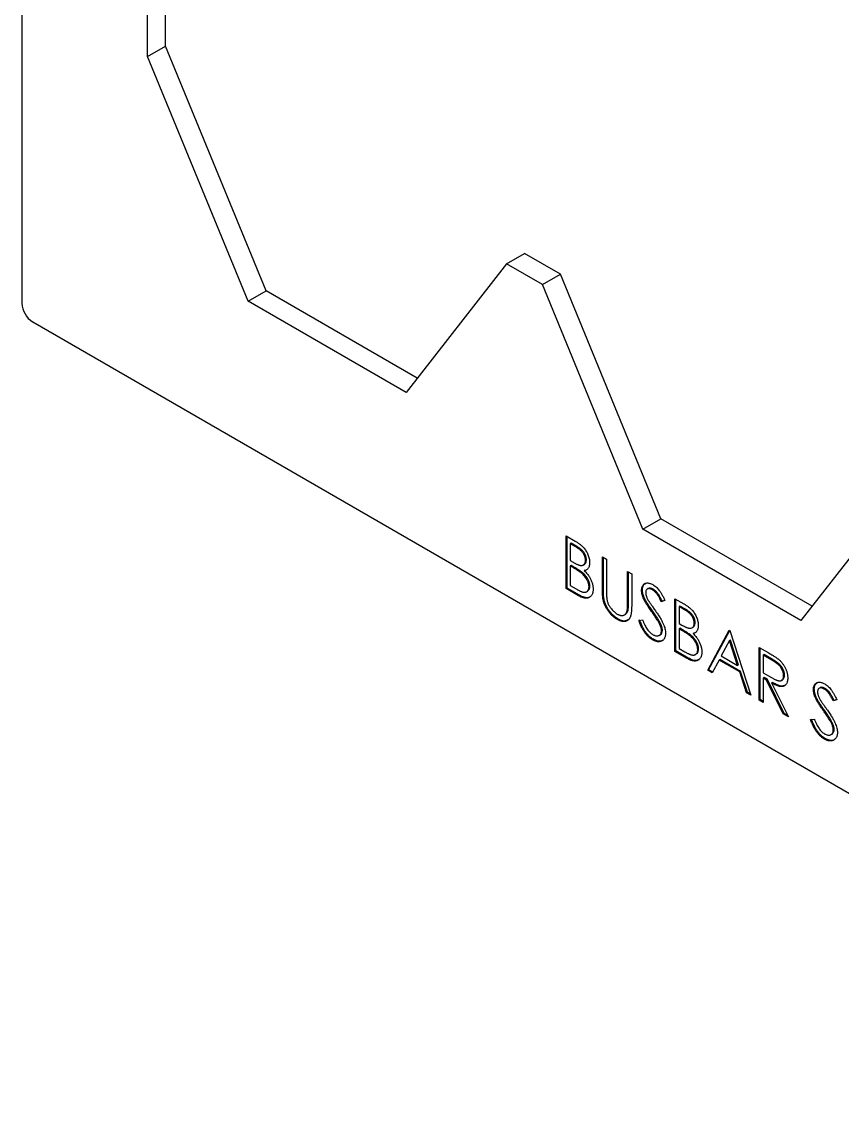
# Paper-space layout '_Isometric' of a CAD drawing. Header units: millimetres. Extents: x -141 to 138, y -188 to 169.
# Drawn here: x -141.4 to 20.1, y -187.9 to 28 of the extents above; entities that cross this region are included whole.
import ezdxf

# ---------------------------------------------------------------- set-up
doc = ezdxf.new("R2010")
doc.units = ezdxf.units.MM

psp = doc.layouts.new('_Isometric')

# ---------------------------------------------------------------- linework, layer by layer
at = {"color": 7, "linetype": 'Continuous', "lineweight": 25}
for p, q in [((-141.42, 165.75), (-141.42, -27.45)), ((-113.14, 23.18), (-113.14, 153.5)), ((-116.67, 21.14), (-116.67, 151.46)), ((-116.67, 21.14), (-113.14, 23.18)), ((-93.34, -24.99), (-113.14, 23.18)), ((-96.87, -27.04), (-116.67, 21.14)), ((-45.96, -19.68), (-42.43, -17.64)), ((-35.36, -21.72), (-42.43, -17.64)), ((-45.96, -19.68), (-65.76, -45)), ((-38.89, -23.76), (-45.96, -19.68)), ((-38.89, -23.76), (-35.36, -21.72)), ((-15.56, -69.9), (-35.36, -21.72)), ((-96.87, -27.04), (-93.34, -24.99)), ((-63.56, -42.18), (-93.34, -24.99)), ((-19.09, -71.94), (-38.89, -23.76)), ((-65.76, -45), (-96.87, -27.04)), ((-139.3, -31.12), (132.23, -187.87)), ((31.82, -64.58), (12.02, -89.9)), ((-19.09, -71.94), (-15.56, -69.9)), ((14.22, -87.09), (-15.56, -69.9)), ((-34.2, -73.26), (-32.45, -74.27)), ((-34.2, -83.63), (-34.2, -73.26)), ((-34.03, -83.53), (-34.03, -73.36)), ((12.02, -89.9), (-19.09, -71.94)), ((-33.22, -74.68), (-33.4, -74.79)), ((-33.4, -74.79), (-33.4, -78.11)), ((-32.3, -75.42), (-33.4, -74.79)), ((-32.13, -75.32), (-33.22, -74.68)), ((-32.13, -75.32), (-32.3, -75.42)), ((-27.07, -77.38), (-26.26, -77.84)), ((-27.07, -83.64), (-27.07, -77.38)), ((-26.89, -83.54), (-26.89, -77.48)), ((-33.4, -78.11), (-32.86, -78.42)), ((-33.22, -79.07), (-33.4, -79.17)), ((-33.4, -79.17), (-33.4, -83.03)), ((-32.86, -79.48), (-33.4, -79.17)), ((-32.69, -79.38), (-33.22, -79.07)), ((-32.69, -79.38), (-32.86, -79.48)), ((-30.85, -78.98), (-30.63, -78.85)), ((-30.23, -77.94), (-30.4, -78.04)), ((-26.26, -77.84), (-26.26, -84.06)), ((-31.01, -80.47), (-31.18, -80.57)), ((-30.46, -79.99), (-30.64, -80.09)), ((-22.12, -80.24), (-21.31, -80.7)), ((-22.12, -86.45), (-22.12, -80.24)), ((-21.94, -86.35), (-21.94, -80.34)), ((-21.31, -80.7), (-21.31, -86.96)), ((-34.03, -83.53), (-34.2, -83.63)), ((-31.78, -85.03), (-34.2, -83.63)), ((-31.6, -84.93), (-34.03, -83.53)), ((-33.4, -83.03), (-32.25, -83.69)), ((-30.2, -84.25), (-29.97, -84.12)), ((-29.54, -83.17), (-29.71, -83.28)), ((-26.89, -83.54), (-27.07, -83.64)), ((-19.18, -83.88), (-19.35, -83.99)), ((-18.04, -83.6), (-18.26, -83.73)), ((-17.05, -83.75), (-17.23, -83.85)), ((-31.6, -84.93), (-31.78, -85.03)), ((-26.73, -85.82), (-26.91, -85.92)), ((-18.67, -85.75), (-18.85, -85.85)), ((-14.75, -85.98), (-15.48, -86.2)), ((-15.3, -86.09), (-15.48, -86.2)), ((-14.77, -85.94), (-15.3, -86.09)), ((-12.79, -85.62), (-11.04, -86.63)), ((-12.79, -95.99), (-12.79, -85.62)), ((-12.61, -95.89), (-12.61, -85.72)), ((-22.03, -87.9), (-22.21, -88.01)), ((-21.94, -86.35), (-22.12, -86.45)), ((-17.2, -88.01), (-17.38, -88.11)), ((-11.81, -87.05), (-11.98, -87.15)), ((-11.98, -87.15), (-11.98, -90.47)), ((-10.89, -87.78), (-11.98, -87.15)), ((-10.71, -87.68), (-11.81, -87.05)), ((-10.71, -87.68), (-10.89, -87.78)), ((-23.92, -89.62), (-24.1, -89.73)), ((-22.75, -88.8), (-22.53, -88.67)), ((-19.93, -89.87), (-19.17, -89.78)), ((-15.58, -90.6), (-15.76, -90.7)), ((-11.98, -90.47), (-11.44, -90.79)), ((-8.81, -90.3), (-8.99, -90.4)), ((-15.88, -92.83), (-15.66, -92.7)), ((-15.26, -91.8), (-15.44, -91.91)), ((-11.81, -91.43), (-11.98, -91.54)), ((-11.98, -91.54), (-11.98, -95.39)), ((-11.45, -91.84), (-11.98, -91.54)), ((-11.27, -91.74), (-11.81, -91.43)), ((-11.27, -91.74), (-11.45, -91.84)), ((-9.44, -91.34), (-9.22, -91.22)), ((-9.05, -92.35), (-9.22, -92.46)), ((-6.34, -99.71), (-2.08, -91.8)), ((-6.17, -99.61), (-1.99, -91.85)), ((-2.08, -91.8), (-1.97, -91.87)), ((-1.97, -91.87), (2.18, -104.63)), ((-17.02, -93.61), (-17.2, -93.71)), ((-9.59, -92.84), (-9.77, -92.94)), ((-2.03, -93.85), (-3.66, -96.87)), ((-1.86, -93.75), (-2.03, -93.85)), ((-0.45, -98.73), (-2.03, -93.85)), ((-0.27, -98.62), (-1.86, -93.75)), ((-12.61, -95.89), (-12.79, -95.99)), ((-10.36, -97.39), (-12.79, -95.99)), ((-10.18, -97.29), (-12.61, -95.89)), ((-11.98, -95.39), (-10.84, -96.05)), ((-8.78, -96.61), (-8.56, -96.49)), ((-8.12, -95.54), (-8.3, -95.64)), ((-3.66, -96.87), (-0.45, -98.73)), ((3.79, -95.19), (5.59, -96.23)), ((3.79, -105.56), (3.79, -95.19)), ((3.97, -105.46), (3.97, -95.29)), ((4.77, -96.62), (4.6, -96.72)), ((4.6, -96.72), (4.6, -100.18)), ((6.28, -97.69), (4.6, -96.72)), ((6.46, -97.59), (4.77, -96.62)), ((-10.18, -97.29), (-10.36, -97.39)), ((-4.1, -97.68), (-5.46, -100.22)), ((-3.92, -97.58), (-4.1, -97.68)), ((-0.03, -100.03), (-4.1, -97.68)), ((0.15, -99.93), (-3.92, -97.58)), ((-0.27, -98.62), (-0.45, -98.73)), ((6.46, -97.59), (6.28, -97.69)), ((-6.17, -99.61), (-6.34, -99.71)), ((-5.46, -100.22), (-6.34, -99.71)), ((-5.38, -100.06), (-6.17, -99.61)), ((0.15, -99.93), (-0.03, -100.03)), ((1.3, -104.12), (-0.03, -100.03)), ((1.48, -104.02), (0.15, -99.93)), ((4.6, -100.18), (6.24, -101.14)), ((4.77, -101.14), (4.6, -101.24)), ((4.6, -101.24), (4.6, -106.03)), ((5.25, -101.62), (4.6, -101.24)), ((5.43, -101.52), (4.77, -101.14)), ((8.8, -100.65), (8.62, -100.75)), ((5.43, -101.52), (5.25, -101.62)), ((8.55, -108.31), (5.25, -101.62)), ((8.73, -108.21), (5.43, -101.52)), ((6.42, -102.09), (6.25, -102.19)), ((6.25, -102.19), (9.55, -108.88)), ((8.18, -101.7), (8.4, -101.57)), ((14.67, -103.42), (14.5, -103.53)), ((15.81, -103.14), (15.59, -103.27)), ((16.8, -103.29), (16.62, -103.4)), ((1.48, -104.02), (1.3, -104.12)), ((2.18, -104.63), (1.3, -104.12)), ((2.1, -104.38), (1.48, -104.02)), ((3.97, -105.46), (3.79, -105.56)), ((4.6, -106.03), (3.79, -105.56)), ((4.6, -105.82), (3.97, -105.46)), ((15.18, -105.29), (15, -105.39)), ((19.1, -105.52), (18.37, -105.74)), ((18.55, -105.64), (18.37, -105.74)), ((19.08, -105.48), (18.55, -105.64)), ((16.65, -107.55), (16.47, -107.65)), ((8.73, -108.21), (8.55, -108.31)), ((9.55, -108.88), (8.55, -108.31)), ((9.41, -108.6), (8.73, -108.21)), ((13.92, -109.41), (14.68, -109.32)), ((18.27, -110.14), (18.09, -110.24)), ((18.59, -111.34), (18.41, -111.45)), ((16.83, -113.15), (16.65, -113.25)), ((17.97, -112.37), (18.19, -112.25))]:
    psp.add_line(p, q, dxfattribs=at)
psp.add_arc((-136.82, -27.24), 4.61, 182.6055, 237.3945, dxfattribs=at)
for points, knots in [([(-32.45, -74.27), (-32.37, -74.32), (-32.2, -74.42), (-31.96, -74.57), (-31.73, -74.72), (-31.52, -74.88), (-31.32, -75.03), (-31.14, -75.19), (-30.98, -75.34), (-30.78, -75.55), (-30.55, -75.82), (-30.31, -76.17), (-30.1, -76.54), (-29.92, -76.93), (-29.78, -77.33), (-29.67, -77.73), (-29.61, -78.12), (-29.6, -78.36), (-29.6, -78.49)], [0, 0, 0, 0, 0.062594, 0.121323, 0.17668, 0.228365, 0.276868, 0.321879, 0.364099, 0.403356, 0.477968, 0.550535, 0.623584, 0.698175, 0.773354, 0.847281, 0.922818, 1, 1, 1, 1]), ([(-30.4, -78.04), (-30.41, -77.98), (-30.41, -77.87), (-30.43, -77.69), (-30.47, -77.51), (-30.51, -77.34), (-30.58, -77.17), (-30.66, -76.99), (-30.75, -76.82), (-30.86, -76.65), (-30.98, -76.49), (-31.12, -76.32), (-31.28, -76.17), (-31.45, -76.01), (-31.64, -75.86), (-31.85, -75.7), (-32.07, -75.56), (-32.22, -75.47), (-32.3, -75.42)], [0, 0, 0, 0, 0.057003, 0.111818, 0.164402, 0.21587, 0.266841, 0.317479, 0.369902, 0.4234, 0.479718, 0.539241, 0.602431, 0.67103, 0.744485, 0.823454, 0.90874, 1, 1, 1, 1]), ([(-30.23, -77.94), (-30.23, -77.88), (-30.23, -77.76), (-30.25, -77.59), (-30.29, -77.41), (-30.34, -77.24), (-30.4, -77.06), (-30.48, -76.89), (-30.58, -76.72), (-30.68, -76.55), (-30.81, -76.39), (-30.95, -76.22), (-31.1, -76.06), (-31.27, -75.91), (-31.46, -75.75), (-31.67, -75.6), (-31.89, -75.45), (-32.05, -75.36), (-32.13, -75.32)], [0, 0, 0, 0, 0.057003, 0.111818, 0.164402, 0.21587, 0.266841, 0.317479, 0.369902, 0.4234, 0.479718, 0.539241, 0.602431, 0.67103, 0.744485, 0.823454, 0.90874, 1, 1, 1, 1]), ([(-32.86, -78.42), (-32.78, -78.47), (-32.62, -78.55), (-32.4, -78.67), (-32.2, -78.78), (-32.01, -78.87), (-31.84, -78.94), (-31.68, -78.99), (-31.54, -79.03), (-31.38, -79.06), (-31.19, -79.08), (-30.99, -79.04), (-30.82, -78.97), (-30.67, -78.85), (-30.55, -78.7), (-30.47, -78.51), (-30.41, -78.29), (-30.41, -78.12), (-30.4, -78.04)], [0, 0, 0, 0, 0.072301, 0.1397, 0.202289, 0.2606, 0.31319, 0.361739, 0.405706, 0.44554, 0.518832, 0.589778, 0.658867, 0.72843, 0.797283, 0.864815, 0.931364, 1, 1, 1, 1]), ([(-31.18, -80.57), (-31.23, -80.54), (-31.32, -80.46), (-31.48, -80.35), (-31.65, -80.23), (-31.85, -80.1), (-32.07, -79.95), (-32.32, -79.81), (-32.58, -79.65), (-32.77, -79.54), (-32.86, -79.48)], [0, 0, 0, 0, 0.079306, 0.171953, 0.277057, 0.394731, 0.526177, 0.671345, 0.829285, 1, 1, 1, 1]), ([(-31.01, -80.47), (-31.05, -80.44), (-31.15, -80.36), (-31.3, -80.25), (-31.48, -80.13), (-31.67, -80), (-31.9, -79.85), (-32.14, -79.7), (-32.41, -79.54), (-32.59, -79.44), (-32.69, -79.38)], [0, 0, 0, 0, 0.079306, 0.171953, 0.277057, 0.394731, 0.526177, 0.671345, 0.829285, 1, 1, 1, 1]), ([(-30.66, -78.85), (-30.59, -78.81), (-30.42, -78.7), (-30.26, -78.39), (-30.24, -78.09), (-30.23, -77.94)], [0, 0, 0, 0, 0.275134, 0.637669, 1, 1, 1, 1]), ([(-29.6, -78.49), (-29.6, -78.6), (-29.61, -78.82), (-29.66, -79.12), (-29.74, -79.39), (-29.86, -79.62), (-30.01, -79.8), (-30.18, -79.95), (-30.4, -80.05), (-30.56, -80.08), (-30.64, -80.09)], [0, 0, 0, 0, 0.130569, 0.256581, 0.380552, 0.503623, 0.625739, 0.747549, 0.871766, 1, 1, 1, 1]), ([(-29.71, -83.28), (-29.71, -83.22), (-29.72, -83.11), (-29.74, -82.94), (-29.77, -82.77), (-29.81, -82.59), (-29.87, -82.42), (-29.93, -82.24), (-30.01, -82.06), (-30.14, -81.82), (-30.32, -81.52), (-30.57, -81.18), (-30.86, -80.86), (-31.07, -80.67), (-31.18, -80.57)], [0, 0, 0, 0, 0.060287, 0.119602, 0.177503, 0.235143, 0.292133, 0.350871, 0.410098, 0.470732, 0.594829, 0.722579, 0.856691, 1, 1, 1, 1]), ([(-29.54, -83.17), (-29.54, -83.12), (-29.54, -83.01), (-29.56, -82.84), (-29.59, -82.67), (-29.63, -82.49), (-29.69, -82.32), (-29.76, -82.14), (-29.84, -81.96), (-29.96, -81.72), (-30.14, -81.42), (-30.4, -81.08), (-30.69, -80.76), (-30.9, -80.57), (-31.01, -80.47)], [0, 0, 0, 0, 0.060287, 0.119602, 0.177503, 0.235143, 0.292133, 0.350871, 0.410098, 0.470732, 0.594829, 0.722579, 0.856691, 1, 1, 1, 1]), ([(-30.64, -80.09), (-30.53, -80.2), (-30.34, -80.4), (-30.07, -80.7), (-29.84, -81), (-29.64, -81.3), (-29.48, -81.59), (-29.33, -81.89), (-29.2, -82.19), (-29.1, -82.51), (-29.01, -82.82), (-28.95, -83.13), (-28.92, -83.44), (-28.91, -83.64), (-28.91, -83.74)], [0, 0, 0, 0, 0.106057, 0.202914, 0.2903, 0.370223, 0.446384, 0.521397, 0.598291, 0.676142, 0.755529, 0.834887, 0.916646, 1, 1, 1, 1]), ([(-32.25, -83.69), (-32.17, -83.74), (-32.01, -83.83), (-31.78, -83.95), (-31.57, -84.06), (-31.38, -84.14), (-31.2, -84.22), (-31.04, -84.28), (-30.89, -84.32), (-30.72, -84.35), (-30.54, -84.35), (-30.33, -84.32), (-30.15, -84.23), (-30, -84.11), (-29.87, -83.95), (-29.78, -83.76), (-29.72, -83.53), (-29.72, -83.36), (-29.71, -83.28)], [0, 0, 0, 0, 0.072502, 0.139739, 0.201795, 0.259822, 0.312206, 0.360773, 0.40454, 0.443698, 0.516841, 0.587874, 0.657965, 0.728969, 0.799308, 0.866636, 0.933116, 1, 1, 1, 1]), ([(-28.91, -83.74), (-28.91, -83.84), (-28.92, -84.04), (-28.95, -84.31), (-29.01, -84.55), (-29.1, -84.77), (-29.21, -84.97), (-29.34, -85.13), (-29.5, -85.27), (-29.68, -85.39), (-29.89, -85.47), (-30.11, -85.52), (-30.35, -85.53), (-30.6, -85.5), (-30.87, -85.44), (-31.16, -85.34), (-31.46, -85.21), (-31.67, -85.09), (-31.78, -85.03)], [0, 0, 0, 0, 0.0611603, 0.1203346, 0.1781803, 0.2352351, 0.292683, 0.3511862, 0.4104566, 0.4717199, 0.5337612, 0.595739, 0.6578875, 0.7212952, 0.7868225, 0.8546862, 0.925478, 1, 1, 1, 1]), ([(-30.03, -84.07), (-29.94, -84.04), (-29.74, -83.98), (-29.58, -83.64), (-29.55, -83.33), (-29.54, -83.17)], [0, 0, 0, 0, 0.282025, 0.641101, 1, 1, 1, 1]), ([(-26.91, -85.92), (-26.92, -85.86), (-26.95, -85.72), (-26.98, -85.5), (-27, -85.26), (-27.03, -84.99), (-27.04, -84.69), (-27.06, -84.37), (-27.07, -84.01), (-27.07, -83.77), (-27.07, -83.64)], [0, 0, 0, 0, 0.07813, 0.169465, 0.274335, 0.39211, 0.523687, 0.668365, 0.827132, 1, 1, 1, 1]), ([(-26.73, -85.82), (-26.74, -85.75), (-26.77, -85.62), (-26.8, -85.4), (-26.83, -85.16), (-26.85, -84.89), (-26.87, -84.59), (-26.88, -84.26), (-26.89, -83.91), (-26.89, -83.67), (-26.89, -83.54)], [0, 0, 0, 0, 0.07813, 0.169465, 0.274335, 0.39211, 0.523687, 0.668365, 0.827132, 1, 1, 1, 1]), ([(-26.26, -84.06), (-26.26, -84.14), (-26.26, -84.31), (-26.26, -84.55), (-26.25, -84.76), (-26.25, -84.95), (-26.25, -85.11), (-26.24, -85.25), (-26.23, -85.36), (-26.23, -85.43), (-26.22, -85.46)], [0, 0, 0, 0, 0.191079, 0.362605, 0.516099, 0.650038, 0.765977, 0.862374, 0.940842, 1, 1, 1, 1]), ([(-19.35, -83.99), (-19.35, -83.88), (-19.34, -83.66), (-19.29, -83.38), (-19.2, -83.13), (-19.07, -82.91), (-18.91, -82.75), (-18.73, -82.61), (-18.51, -82.54), (-18.27, -82.5), (-18, -82.52), (-17.73, -82.58), (-17.44, -82.68), (-17.24, -82.79), (-17.14, -82.84)], [0, 0, 0, 0, 0.083785, 0.16578, 0.24628, 0.327461, 0.408797, 0.489715, 0.571376, 0.655523, 0.741019, 0.826547, 0.911989, 1, 1, 1, 1]), ([(-18.85, -85.85), (-18.89, -85.77), (-18.97, -85.61), (-19.07, -85.36), (-19.16, -85.12), (-19.23, -84.88), (-19.29, -84.65), (-19.32, -84.42), (-19.35, -84.2), (-19.35, -84.06), (-19.35, -83.99)], [0, 0, 0, 0, 0.133507, 0.262559, 0.388264, 0.512667, 0.633722, 0.755394, 0.877553, 1, 1, 1, 1]), ([(-19.18, -83.88), (-19.15, -83.52), (-19.09, -82.91), (-18.71, -82.69), (-18.55, -82.6)], [0, 0, 0, 0, 0.588811, 1, 1, 1, 1]), ([(-18.67, -85.75), (-18.71, -85.67), (-18.79, -85.5), (-18.89, -85.26), (-18.98, -85.01), (-19.05, -84.78), (-19.11, -84.54), (-19.15, -84.32), (-19.17, -84.1), (-19.17, -83.95), (-19.18, -83.88)], [0, 0, 0, 0, 0.133507, 0.262559, 0.388264, 0.512667, 0.633722, 0.755394, 0.877553, 1, 1, 1, 1]), ([(-17.23, -83.85), (-17.32, -83.8), (-17.5, -83.71), (-17.75, -83.64), (-17.98, -83.62), (-18.18, -83.68), (-18.34, -83.78), (-18.46, -83.94), (-18.53, -84.15), (-18.54, -84.32), (-18.55, -84.41)], [0, 0, 0, 0, 0.143073, 0.275903, 0.402371, 0.528414, 0.650356, 0.765895, 0.880774, 1, 1, 1, 1]), ([(-17.05, -83.75), (-17.23, -83.67), (-17.59, -83.5), (-17.95, -83.5), (-18.05, -83.62), (-18.06, -83.62)], [0, 0, 0, 0, 0.491324, 0.981566, 1, 1, 1, 1]), ([(-15.48, -86.2), (-15.52, -86.11), (-15.6, -85.93), (-15.73, -85.68), (-15.85, -85.45), (-15.97, -85.24), (-16.08, -85.05), (-16.19, -84.88), (-16.3, -84.73), (-16.43, -84.56), (-16.59, -84.36), (-16.79, -84.16), (-17.01, -83.99), (-17.16, -83.9), (-17.23, -83.85)], [0, 0, 0, 0, 0.098469, 0.189629, 0.274184, 0.352183, 0.423199, 0.488551, 0.548473, 0.60144, 0.701198, 0.799592, 0.898545, 1, 1, 1, 1]), ([(-17.14, -82.84), (-17.03, -82.91), (-16.82, -83.04), (-16.51, -83.29), (-16.22, -83.58), (-15.98, -83.86), (-15.79, -84.1), (-15.65, -84.31), (-15.5, -84.54), (-15.35, -84.78), (-15.2, -85.05), (-15.05, -85.34), (-14.9, -85.65), (-14.8, -85.87), (-14.75, -85.98)], [0, 0, 0, 0, 0.107233, 0.213252, 0.31883, 0.426794, 0.483646, 0.543604, 0.608308, 0.677127, 0.750686, 0.828713, 0.91219, 1, 1, 1, 1]), ([(-15.3, -86.09), (-15.34, -86), (-15.43, -85.83), (-15.56, -85.58), (-15.68, -85.35), (-15.8, -85.14), (-15.91, -84.95), (-16.02, -84.78), (-16.12, -84.63), (-16.25, -84.45), (-16.41, -84.26), (-16.62, -84.06), (-16.83, -83.89), (-16.98, -83.8), (-17.05, -83.75)], [0, 0, 0, 0, 0.098469, 0.189629, 0.274184, 0.352183, 0.423199, 0.488551, 0.548473, 0.60144, 0.701198, 0.799592, 0.898545, 1, 1, 1, 1]), ([(-29.51, -85.18), (-29.6, -85.26), (-29.89, -85.51), (-30.66, -85.39), (-31.29, -85.08), (-31.6, -84.93)], [0, 0, 0, 0, 0.189252, 0.594134, 1, 1, 1, 1]), ([(-24.1, -89.73), (-24.19, -89.67), (-24.36, -89.57), (-24.61, -89.4), (-24.84, -89.21), (-25.08, -89.02), (-25.3, -88.8), (-25.51, -88.58), (-25.71, -88.34), (-25.9, -88.09), (-26.08, -87.83), (-26.25, -87.57), (-26.4, -87.3), (-26.53, -87.03), (-26.65, -86.76), (-26.75, -86.48), (-26.84, -86.2), (-26.88, -86.01), (-26.91, -85.92)], [0, 0, 0, 0, 0.071175, 0.139644, 0.206317, 0.271373, 0.335418, 0.398076, 0.460608, 0.52297, 0.584716, 0.644895, 0.704291, 0.762998, 0.821087, 0.880104, 0.939388, 1, 1, 1, 1]), ([(-23.92, -89.62), (-24.01, -89.57), (-24.18, -89.47), (-24.43, -89.3), (-24.67, -89.11), (-24.9, -88.92), (-25.12, -88.7), (-25.33, -88.48), (-25.53, -88.24), (-25.73, -87.99), (-25.91, -87.73), (-26.07, -87.47), (-26.22, -87.2), (-26.35, -86.93), (-26.47, -86.65), (-26.57, -86.38), (-26.66, -86.1), (-26.71, -85.91), (-26.73, -85.82)], [0, 0, 0, 0, 0.071175, 0.139644, 0.206317, 0.271373, 0.335418, 0.398076, 0.460608, 0.52297, 0.584716, 0.644895, 0.704291, 0.762998, 0.821087, 0.880104, 0.939388, 1, 1, 1, 1]), ([(-26.22, -85.46), (-26.21, -85.56), (-26.18, -85.77), (-26.12, -86.07), (-26.03, -86.37), (-25.92, -86.66), (-25.77, -86.94), (-25.6, -87.22), (-25.39, -87.5), (-25.16, -87.78), (-24.91, -88.04), (-24.66, -88.28), (-24.4, -88.48), (-24.23, -88.59), (-24.14, -88.64)], [0, 0, 0, 0, 0.086315, 0.167766, 0.244433, 0.318135, 0.391884, 0.470068, 0.553904, 0.644339, 0.736875, 0.826168, 0.913679, 1, 1, 1, 1]), ([(-17.38, -88.11), (-17.47, -87.98), (-17.65, -87.73), (-17.91, -87.36), (-18.13, -87.03), (-18.33, -86.73), (-18.5, -86.47), (-18.64, -86.23), (-18.76, -86.03), (-18.82, -85.91), (-18.85, -85.85)], [0, 0, 0, 0, 0.181535, 0.347082, 0.495568, 0.628357, 0.74552, 0.845831, 0.930782, 1, 1, 1, 1]), ([(-17.2, -88.01), (-17.3, -87.88), (-17.48, -87.63), (-17.73, -87.26), (-17.96, -86.93), (-18.15, -86.63), (-18.32, -86.36), (-18.47, -86.13), (-18.58, -85.93), (-18.64, -85.81), (-18.67, -85.75)], [0, 0, 0, 0, 0.181535, 0.347082, 0.495568, 0.628357, 0.74552, 0.845831, 0.930782, 1, 1, 1, 1]), ([(-18.55, -84.41), (-18.55, -84.46), (-18.54, -84.58), (-18.51, -84.76), (-18.48, -84.94), (-18.42, -85.14), (-18.34, -85.35), (-18.24, -85.58), (-18.11, -85.83), (-18.01, -86), (-17.95, -86.09)], [0, 0, 0, 0, 0.107285, 0.214746, 0.322939, 0.434116, 0.553412, 0.686073, 0.834256, 1, 1, 1, 1]), ([(-17.95, -86.09), (-17.93, -86.12), (-17.89, -86.2), (-17.8, -86.32), (-17.69, -86.49), (-17.55, -86.69), (-17.39, -86.92), (-17.2, -87.19), (-16.98, -87.49), (-16.83, -87.71), (-16.75, -87.82)], [0, 0, 0, 0, 0.052594, 0.124952, 0.218094, 0.333502, 0.468789, 0.624938, 0.801683, 1, 1, 1, 1]), ([(-24.14, -88.64), (-24.07, -88.68), (-23.93, -88.75), (-23.71, -88.84), (-23.5, -88.89), (-23.29, -88.92), (-23.1, -88.91), (-22.91, -88.88), (-22.75, -88.81), (-22.61, -88.71), (-22.48, -88.58), (-22.37, -88.42), (-22.28, -88.23), (-22.23, -88.08), (-22.21, -88.01)], [0, 0, 0, 0, 0.082891, 0.165303, 0.247762, 0.331528, 0.41528, 0.496366, 0.577151, 0.657783, 0.739322, 0.823793, 0.909476, 1, 1, 1, 1]), ([(-21.31, -86.96), (-21.31, -87.08), (-21.31, -87.3), (-21.32, -87.61), (-21.34, -87.91), (-21.36, -88.18), (-21.4, -88.44), (-21.43, -88.67), (-21.48, -88.89), (-21.54, -89.08), (-21.6, -89.26), (-21.68, -89.41), (-21.77, -89.56), (-21.88, -89.69), (-22, -89.8), (-22.14, -89.9), (-22.28, -89.98), (-22.45, -90.05), (-22.62, -90.1), (-22.8, -90.12), (-23, -90.12), (-23.2, -90.09), (-23.41, -90.04), (-23.63, -89.96), (-23.86, -89.86), (-24.02, -89.77), (-24.1, -89.73)], [0, 0, 0, 0, 0.054858, 0.1070588, 0.1569784, 0.2039923, 0.2484915, 0.2904833, 0.330489, 0.3678859, 0.4038581, 0.4400093, 0.476295, 0.5127923, 0.5504848, 0.5883811, 0.6276453, 0.6679795, 0.7084328, 0.7486023, 0.7890878, 0.8294612, 0.870371, 0.9122142, 0.9555466, 1, 1, 1, 1]), ([(-22.56, -88.67), (-22.45, -88.59), (-22.2, -88.42), (-22.09, -88.09), (-22.03, -87.9)], [0, 0, 0, 0, 0.4616715, 1, 1, 1, 1]), ([(-22.21, -88.01), (-22.2, -87.97), (-22.18, -87.9), (-22.17, -87.77), (-22.15, -87.62), (-22.14, -87.44), (-22.13, -87.23), (-22.12, -87), (-22.12, -86.73), (-22.12, -86.55), (-22.12, -86.45)], [0, 0, 0, 0, 0.069835, 0.155621, 0.257802, 0.373811, 0.506402, 0.655564, 0.820079, 1, 1, 1, 1]), ([(-22.03, -87.9), (-22.02, -87.87), (-22.01, -87.8), (-21.99, -87.67), (-21.97, -87.52), (-21.96, -87.34), (-21.95, -87.13), (-21.94, -86.89), (-21.94, -86.63), (-21.94, -86.44), (-21.94, -86.35)], [0, 0, 0, 0, 0.069835, 0.155621, 0.257802, 0.373811, 0.506402, 0.655564, 0.820079, 1, 1, 1, 1]), ([(-15.76, -90.7), (-15.8, -90.62), (-15.88, -90.45), (-16.03, -90.18), (-16.2, -89.89), (-16.39, -89.57), (-16.61, -89.24), (-16.84, -88.88), (-17.1, -88.51), (-17.28, -88.25), (-17.38, -88.11)], [0, 0, 0, 0, 0.090279, 0.18953, 0.299198, 0.418926, 0.548376, 0.688136, 0.839084, 1, 1, 1, 1]), ([(-15.58, -90.6), (-15.62, -90.52), (-15.71, -90.34), (-15.85, -90.08), (-16.02, -89.79), (-16.21, -89.47), (-16.43, -89.14), (-16.66, -88.78), (-16.92, -88.4), (-17.11, -88.15), (-17.2, -88.01)], [0, 0, 0, 0, 0.090279, 0.18953, 0.299198, 0.418926, 0.548376, 0.688136, 0.839084, 1, 1, 1, 1]), ([(-16.75, -87.82), (-16.65, -87.96), (-16.46, -88.22), (-16.19, -88.62), (-15.95, -88.99), (-15.73, -89.34), (-15.53, -89.68), (-15.36, -89.99), (-15.21, -90.28), (-15.05, -90.63), (-14.88, -91.05), (-14.74, -91.53), (-14.65, -91.98), (-14.64, -92.25), (-14.63, -92.39)], [0, 0, 0, 0, 0.096972, 0.187773, 0.272396, 0.351321, 0.424335, 0.491909, 0.554233, 0.611268, 0.716348, 0.81454, 0.908495, 1, 1, 1, 1]), ([(-11.04, -86.63), (-10.95, -86.68), (-10.79, -86.78), (-10.54, -86.93), (-10.32, -87.09), (-10.11, -87.24), (-9.91, -87.4), (-9.73, -87.55), (-9.56, -87.7), (-9.37, -87.91), (-9.14, -88.18), (-8.9, -88.53), (-8.69, -88.91), (-8.51, -89.3), (-8.36, -89.69), (-8.26, -90.09), (-8.19, -90.48), (-8.19, -90.72), (-8.18, -90.85)], [0, 0, 0, 0, 0.062594, 0.121323, 0.17668, 0.228365, 0.276868, 0.321879, 0.364099, 0.403356, 0.477968, 0.550535, 0.623584, 0.698175, 0.773354, 0.847281, 0.922818, 1, 1, 1, 1]), ([(-8.99, -90.4), (-8.99, -90.34), (-8.99, -90.23), (-9.02, -90.05), (-9.05, -89.88), (-9.1, -89.7), (-9.17, -89.53), (-9.24, -89.36), (-9.34, -89.19), (-9.45, -89.02), (-9.57, -88.85), (-9.71, -88.69), (-9.86, -88.53), (-10.04, -88.37), (-10.23, -88.22), (-10.43, -88.07), (-10.66, -87.92), (-10.81, -87.83), (-10.89, -87.78)], [0, 0, 0, 0, 0.0570031, 0.1118179, 0.1644024, 0.2158698, 0.2668411, 0.317479, 0.3699021, 0.4234004, 0.4797184, 0.5392415, 0.6024307, 0.6710295, 0.7444848, 0.823454, 0.9087403, 1, 1, 1, 1]), ([(-8.81, -90.3), (-8.81, -90.24), (-8.82, -90.13), (-8.84, -89.95), (-8.88, -89.77), (-8.92, -89.6), (-8.99, -89.43), (-9.07, -89.25), (-9.16, -89.08), (-9.27, -88.91), (-9.39, -88.75), (-9.53, -88.58), (-9.69, -88.43), (-9.86, -88.27), (-10.05, -88.12), (-10.26, -87.96), (-10.48, -87.82), (-10.63, -87.73), (-10.71, -87.68)], [0, 0, 0, 0, 0.0570031, 0.1118179, 0.1644024, 0.2158698, 0.2668411, 0.317479, 0.3699021, 0.4234004, 0.4797184, 0.5392415, 0.6024307, 0.6710295, 0.7444848, 0.823454, 0.9087403, 1, 1, 1, 1]), ([(-22.04, -89.78), (-22.28, -89.9), (-22.8, -90.17), (-23.52, -89.82), (-23.92, -89.62)], [0, 0, 0, 0, 0.443817, 1, 1, 1, 1]), ([(-17.2, -93.71), (-17.26, -93.67), (-17.4, -93.59), (-17.6, -93.45), (-17.79, -93.3), (-17.98, -93.13), (-18.17, -92.95), (-18.35, -92.76), (-18.52, -92.55), (-18.69, -92.33), (-18.86, -92.09), (-19.02, -91.83), (-19.18, -91.55), (-19.34, -91.25), (-19.49, -90.94), (-19.64, -90.6), (-19.79, -90.24), (-19.88, -89.99), (-19.93, -89.87)], [0, 0, 0, 0, 0.057208, 0.113696, 0.169178, 0.224159, 0.27872, 0.333794, 0.389241, 0.445822, 0.503704, 0.564294, 0.627975, 0.695038, 0.765373, 0.839611, 0.917538, 1, 1, 1, 1]), ([(-17.02, -93.61), (-17.09, -93.57), (-17.22, -93.49), (-17.42, -93.35), (-17.62, -93.2), (-17.81, -93.03), (-17.99, -92.85), (-18.17, -92.65), (-18.35, -92.45), (-18.52, -92.23), (-18.69, -91.99), (-18.85, -91.73), (-19.01, -91.45), (-19.16, -91.15), (-19.32, -90.83), (-19.47, -90.5), (-19.61, -90.14), (-19.7, -89.89), (-19.75, -89.77)], [0, 0, 0, 0, 0.057208, 0.113696, 0.169178, 0.224159, 0.27872, 0.333794, 0.389241, 0.445822, 0.503704, 0.564294, 0.627975, 0.695038, 0.765373, 0.839611, 0.917538, 1, 1, 1, 1]), ([(-19.17, -89.78), (-19.1, -89.96), (-18.96, -90.3), (-18.74, -90.78), (-18.5, -91.22), (-18.26, -91.6), (-18.01, -91.94), (-17.75, -92.23), (-17.47, -92.47), (-17.29, -92.59), (-17.2, -92.65)], [0, 0, 0, 0, 0.159004, 0.304646, 0.438547, 0.562322, 0.677433, 0.786897, 0.893611, 1, 1, 1, 1]), ([(-15.26, -91.8), (-15.26, -91.72), (-15.27, -91.54), (-15.34, -91.24), (-15.44, -90.92), (-15.53, -90.71), (-15.58, -90.6)], [0, 0, 0, 0, 0.234723, 0.477158, 0.728556, 1, 1, 1, 1]), ([(-11.44, -90.79), (-11.36, -90.83), (-11.21, -90.92), (-10.99, -91.04), (-10.78, -91.14), (-10.59, -91.23), (-10.42, -91.3), (-10.27, -91.35), (-10.12, -91.4), (-9.96, -91.43), (-9.78, -91.44), (-9.58, -91.41), (-9.4, -91.33), (-9.26, -91.22), (-9.14, -91.06), (-9.05, -90.87), (-9, -90.66), (-8.99, -90.49), (-8.99, -90.4)], [0, 0, 0, 0, 0.072301, 0.1397, 0.202289, 0.2606, 0.31319, 0.361739, 0.405706, 0.44554, 0.518832, 0.589778, 0.658867, 0.72843, 0.797283, 0.864815, 0.931364, 1, 1, 1, 1]), ([(-9.25, -91.22), (-9.18, -91.17), (-9.01, -91.07), (-8.85, -90.75), (-8.82, -90.45), (-8.81, -90.3)], [0, 0, 0, 0, 0.2751344, 0.6376689, 1, 1, 1, 1]), ([(-17.2, -92.65), (-17.12, -92.69), (-16.96, -92.78), (-16.73, -92.86), (-16.51, -92.92), (-16.3, -92.93), (-16.1, -92.92), (-15.93, -92.86), (-15.78, -92.78), (-15.65, -92.65), (-15.56, -92.5), (-15.49, -92.33), (-15.45, -92.13), (-15.44, -91.98), (-15.44, -91.91)], [0, 0, 0, 0, 0.091264, 0.18093, 0.270088, 0.360156, 0.448343, 0.532666, 0.613834, 0.693982, 0.772716, 0.849335, 0.923967, 1, 1, 1, 1]), ([(-14.63, -92.39), (-14.63, -92.48), (-14.64, -92.66), (-14.68, -92.91), (-14.73, -93.14), (-14.82, -93.34), (-14.92, -93.53), (-15.05, -93.68), (-15.2, -93.82), (-15.38, -93.93), (-15.57, -94.01), (-15.77, -94.07), (-15.98, -94.09), (-16.21, -94.08), (-16.44, -94.04), (-16.68, -93.96), (-16.94, -93.86), (-17.11, -93.76), (-17.2, -93.71)], [0, 0, 0, 0, 0.061484, 0.121775, 0.18092, 0.240256, 0.300114, 0.361146, 0.423501, 0.488669, 0.553954, 0.617581, 0.680238, 0.742187, 0.804663, 0.868259, 0.93302, 1, 1, 1, 1]), ([(-15.44, -91.91), (-15.44, -91.82), (-15.45, -91.64), (-15.51, -91.34), (-15.62, -91.03), (-15.71, -90.81), (-15.76, -90.7)], [0, 0, 0, 0, 0.234723, 0.477158, 0.728556, 1, 1, 1, 1]), ([(-15.68, -92.71), (-15.57, -92.62), (-15.32, -92.42), (-15.28, -92.01), (-15.26, -91.8)], [0, 0, 0, 0, 0.488278, 1, 1, 1, 1]), ([(-9.77, -92.94), (-9.81, -92.9), (-9.91, -92.82), (-10.06, -92.71), (-10.24, -92.59), (-10.44, -92.46), (-10.66, -92.32), (-10.9, -92.17), (-11.17, -92.01), (-11.35, -91.9), (-11.45, -91.84)], [0, 0, 0, 0, 0.079306, 0.171953, 0.277057, 0.394731, 0.526177, 0.671345, 0.829285, 1, 1, 1, 1]), ([(-9.59, -92.84), (-9.64, -92.8), (-9.73, -92.72), (-9.89, -92.61), (-10.06, -92.49), (-10.26, -92.36), (-10.48, -92.21), (-10.73, -92.07), (-10.99, -91.91), (-11.18, -91.8), (-11.27, -91.74)], [0, 0, 0, 0, 0.079306, 0.171953, 0.277057, 0.394731, 0.526177, 0.671345, 0.829285, 1, 1, 1, 1]), ([(-8.18, -90.85), (-8.19, -90.96), (-8.19, -91.18), (-8.25, -91.48), (-8.33, -91.75), (-8.44, -91.98), (-8.59, -92.16), (-8.77, -92.31), (-8.98, -92.41), (-9.14, -92.44), (-9.22, -92.46)], [0, 0, 0, 0, 0.130569, 0.256581, 0.380552, 0.503623, 0.625739, 0.747549, 0.871766, 1, 1, 1, 1]), ([(-9.22, -92.46), (-9.12, -92.56), (-8.93, -92.76), (-8.66, -93.07), (-8.43, -93.37), (-8.23, -93.66), (-8.06, -93.95), (-7.92, -94.25), (-7.79, -94.56), (-7.68, -94.87), (-7.6, -95.18), (-7.54, -95.49), (-7.5, -95.8), (-7.5, -96), (-7.49, -96.1)], [0, 0, 0, 0, 0.106057, 0.202914, 0.2903, 0.370223, 0.446384, 0.521397, 0.598291, 0.676142, 0.755529, 0.834887, 0.916646, 1, 1, 1, 1]), ([(-15.2, -93.74), (-15.27, -93.81), (-15.51, -94.03), (-16.16, -94.01), (-16.73, -93.74), (-17.02, -93.61)], [0, 0, 0, 0, 0.163871, 0.581753, 1, 1, 1, 1]), ([(-8.3, -95.64), (-8.3, -95.58), (-8.3, -95.47), (-8.32, -95.3), (-8.35, -95.13), (-8.39, -94.96), (-8.45, -94.78), (-8.52, -94.6), (-8.6, -94.42), (-8.72, -94.18), (-8.9, -93.88), (-9.16, -93.54), (-9.45, -93.22), (-9.66, -93.03), (-9.77, -92.94)], [0, 0, 0, 0, 0.0602874, 0.1196024, 0.1775034, 0.2351427, 0.2921326, 0.3508712, 0.4100979, 0.4707315, 0.5948287, 0.7225788, 0.8566914, 1, 1, 1, 1]), ([(-8.12, -95.54), (-8.12, -95.48), (-8.12, -95.37), (-8.15, -95.2), (-8.18, -95.03), (-8.22, -94.85), (-8.27, -94.68), (-8.34, -94.5), (-8.42, -94.32), (-8.55, -94.08), (-8.73, -93.78), (-8.98, -93.44), (-9.27, -93.12), (-9.48, -92.93), (-9.59, -92.84)], [0, 0, 0, 0, 0.0602874, 0.1196024, 0.1775034, 0.2351427, 0.2921326, 0.3508712, 0.4100979, 0.4707315, 0.5948287, 0.7225788, 0.8566914, 1, 1, 1, 1]), ([(-10.84, -96.05), (-10.75, -96.1), (-10.6, -96.19), (-10.37, -96.31), (-10.15, -96.42), (-9.96, -96.51), (-9.78, -96.58), (-9.62, -96.64), (-9.48, -96.68), (-9.31, -96.71), (-9.12, -96.72), (-8.92, -96.68), (-8.74, -96.6), (-8.58, -96.47), (-8.46, -96.31), (-8.37, -96.12), (-8.31, -95.9), (-8.3, -95.72), (-8.3, -95.64)], [0, 0, 0, 0, 0.0725025, 0.139739, 0.2017951, 0.2598219, 0.312206, 0.3607734, 0.4045403, 0.4436981, 0.5168408, 0.5878743, 0.6579654, 0.7289694, 0.7993077, 0.8666358, 0.9331163, 1, 1, 1, 1]), ([(-7.49, -96.1), (-7.5, -96.2), (-7.5, -96.4), (-7.54, -96.67), (-7.6, -96.92), (-7.68, -97.14), (-7.79, -97.33), (-7.93, -97.5), (-8.09, -97.63), (-8.27, -97.75), (-8.47, -97.83), (-8.69, -97.88), (-8.93, -97.89), (-9.18, -97.86), (-9.45, -97.8), (-9.74, -97.7), (-10.05, -97.57), (-10.25, -97.45), (-10.36, -97.39)], [0, 0, 0, 0, 0.06116, 0.120335, 0.17818, 0.235235, 0.292683, 0.351186, 0.410457, 0.47172, 0.533761, 0.595739, 0.657888, 0.721295, 0.786823, 0.854686, 0.925478, 1, 1, 1, 1]), ([(-8.62, -96.43), (-8.53, -96.41), (-8.33, -96.34), (-8.16, -96), (-8.14, -95.69), (-8.12, -95.54)], [0, 0, 0, 0, 0.282025, 0.641101, 1, 1, 1, 1]), ([(5.59, -96.23), (5.71, -96.3), (5.94, -96.43), (6.27, -96.63), (6.57, -96.81), (6.84, -96.98), (7.07, -97.14), (7.28, -97.28), (7.46, -97.42), (7.57, -97.5), (7.62, -97.54)], [0, 0, 0, 0, 0.176258, 0.338434, 0.484822, 0.617158, 0.734698, 0.837385, 0.926372, 1, 1, 1, 1]), ([(-8.1, -97.54), (-8.19, -97.62), (-8.48, -97.87), (-9.25, -97.76), (-9.87, -97.45), (-10.18, -97.29)], [0, 0, 0, 0, 0.189252, 0.594134, 1, 1, 1, 1]), ([(8.62, -100.75), (8.62, -100.67), (8.62, -100.5), (8.57, -100.23), (8.48, -99.95), (8.37, -99.67), (8.23, -99.4), (8.07, -99.14), (7.88, -98.9), (7.71, -98.71), (7.56, -98.57), (7.43, -98.46), (7.28, -98.34), (7.11, -98.22), (6.93, -98.09), (6.73, -97.96), (6.51, -97.83), (6.36, -97.74), (6.28, -97.69)], [0, 0, 0, 0, 0.068814, 0.136365, 0.204019, 0.273064, 0.342913, 0.410965, 0.479169, 0.549308, 0.587652, 0.630647, 0.678879, 0.731934, 0.791111, 0.855283, 0.925086, 1, 1, 1, 1]), ([(8.8, -100.65), (8.8, -100.57), (8.79, -100.4), (8.74, -100.13), (8.66, -99.85), (8.54, -99.57), (8.41, -99.3), (8.24, -99.04), (8.06, -98.79), (7.89, -98.61), (7.74, -98.47), (7.61, -98.35), (7.46, -98.24), (7.29, -98.12), (7.11, -97.99), (6.91, -97.86), (6.69, -97.72), (6.53, -97.64), (6.46, -97.59)], [0, 0, 0, 0, 0.068814, 0.136365, 0.204019, 0.273064, 0.342913, 0.410965, 0.479169, 0.549308, 0.587652, 0.630647, 0.678879, 0.731934, 0.791111, 0.855283, 0.925086, 1, 1, 1, 1]), ([(7.62, -97.54), (7.69, -97.6), (7.82, -97.71), (8, -97.9), (8.18, -98.09), (8.35, -98.3), (8.51, -98.51), (8.66, -98.74), (8.8, -98.97), (8.93, -99.21), (9.05, -99.46), (9.15, -99.71), (9.24, -99.96), (9.31, -100.21), (9.36, -100.46), (9.4, -100.72), (9.43, -100.97), (9.43, -101.14), (9.43, -101.22)], [0, 0, 0, 0, 0.064217, 0.127064, 0.188745, 0.249132, 0.309453, 0.369827, 0.43065, 0.492352, 0.554072, 0.61569, 0.676798, 0.738439, 0.801317, 0.865185, 0.931641, 1, 1, 1, 1]), ([(6.24, -101.14), (6.32, -101.18), (6.47, -101.27), (6.68, -101.38), (6.88, -101.49), (7.07, -101.57), (7.23, -101.64), (7.39, -101.7), (7.53, -101.74), (7.69, -101.77), (7.87, -101.78), (8.06, -101.76), (8.23, -101.68), (8.37, -101.56), (8.49, -101.41), (8.57, -101.22), (8.62, -101), (8.62, -100.84), (8.62, -100.75)], [0, 0, 0, 0, 0.071668, 0.138913, 0.201185, 0.259124, 0.312255, 0.360682, 0.405086, 0.445102, 0.518778, 0.589462, 0.658462, 0.727283, 0.796322, 0.863175, 0.930949, 1, 1, 1, 1]), ([(9.43, -101.22), (9.43, -101.36), (9.42, -101.62), (9.35, -101.97), (9.24, -102.27), (9.08, -102.52), (8.89, -102.71), (8.65, -102.85), (8.37, -102.91), (8.12, -102.92), (7.89, -102.88), (7.7, -102.85), (7.5, -102.78), (7.28, -102.7), (7.04, -102.6), (6.79, -102.49), (6.52, -102.35), (6.34, -102.25), (6.25, -102.19)], [0, 0, 0, 0, 0.07878, 0.153721, 0.226714, 0.299191, 0.37119, 0.443006, 0.516689, 0.593217, 0.633873, 0.676989, 0.7229, 0.771959, 0.824211, 0.879379, 0.937948, 1, 1, 1, 1]), ([(8.37, -101.58), (8.45, -101.53), (8.71, -101.36), (8.76, -100.94), (8.8, -100.65)], [0, 0, 0, 0, 0.292196, 1, 1, 1, 1]), ([(8.95, -102.64), (8.77, -102.72), (8.33, -102.9), (7.42, -102.62), (6.76, -102.27), (6.42, -102.09)], [0, 0, 0, 0, 0.264067, 0.631451, 1, 1, 1, 1]), ([(14.5, -103.53), (14.5, -103.42), (14.51, -103.21), (14.56, -102.92), (14.65, -102.67), (14.77, -102.45), (14.93, -102.29), (15.12, -102.15), (15.34, -102.08), (15.58, -102.04), (15.85, -102.06), (16.12, -102.12), (16.41, -102.23), (16.61, -102.33), (16.71, -102.38)], [0, 0, 0, 0, 0.083785, 0.16578, 0.24628, 0.327461, 0.408797, 0.489715, 0.571376, 0.655523, 0.741019, 0.826547, 0.911989, 1, 1, 1, 1]), ([(15, -105.39), (14.96, -105.31), (14.88, -105.15), (14.78, -104.9), (14.69, -104.66), (14.62, -104.42), (14.56, -104.19), (14.52, -103.96), (14.5, -103.74), (14.5, -103.6), (14.5, -103.53)], [0, 0, 0, 0, 0.133507, 0.262559, 0.388264, 0.512667, 0.633722, 0.755394, 0.877553, 1, 1, 1, 1]), ([(14.67, -103.42), (14.7, -103.06), (14.75, -102.45), (15.14, -102.23), (15.3, -102.14)], [0, 0, 0, 0, 0.588811, 1, 1, 1, 1]), ([(15.18, -105.29), (15.14, -105.21), (15.06, -105.04), (14.95, -104.8), (14.87, -104.55), (14.8, -104.32), (14.74, -104.08), (14.7, -103.86), (14.68, -103.64), (14.67, -103.49), (14.67, -103.42)], [0, 0, 0, 0, 0.133507, 0.262559, 0.388264, 0.512667, 0.633722, 0.755394, 0.877553, 1, 1, 1, 1]), ([(16.62, -103.4), (16.53, -103.35), (16.35, -103.25), (16.09, -103.18), (15.87, -103.16), (15.67, -103.22), (15.51, -103.32), (15.39, -103.48), (15.32, -103.69), (15.31, -103.86), (15.3, -103.95)], [0, 0, 0, 0, 0.143073, 0.275903, 0.402371, 0.528414, 0.650356, 0.765895, 0.880774, 1, 1, 1, 1]), ([(16.8, -103.29), (16.62, -103.21), (16.26, -103.04), (15.9, -103.04), (15.8, -103.16), (15.79, -103.16)], [0, 0, 0, 0, 0.491324, 0.981566, 1, 1, 1, 1]), ([(18.37, -105.74), (18.33, -105.65), (18.24, -105.47), (18.12, -105.22), (17.99, -104.99), (17.88, -104.78), (17.76, -104.59), (17.66, -104.42), (17.55, -104.27), (17.42, -104.1), (17.26, -103.9), (17.05, -103.7), (16.84, -103.53), (16.69, -103.44), (16.62, -103.4)], [0, 0, 0, 0, 0.098469, 0.189629, 0.274184, 0.352183, 0.423199, 0.488551, 0.548473, 0.60144, 0.701198, 0.799592, 0.898545, 1, 1, 1, 1]), ([(16.71, -102.38), (16.82, -102.45), (17.03, -102.58), (17.34, -102.83), (17.63, -103.12), (17.87, -103.4), (18.06, -103.64), (18.2, -103.85), (18.35, -104.08), (18.5, -104.33), (18.65, -104.59), (18.8, -104.88), (18.95, -105.19), (19.05, -105.41), (19.1, -105.52)], [0, 0, 0, 0, 0.107233, 0.213252, 0.31883, 0.426794, 0.483646, 0.543604, 0.608308, 0.677127, 0.750686, 0.828713, 0.91219, 1, 1, 1, 1]), ([(18.55, -105.64), (18.51, -105.54), (18.42, -105.37), (18.29, -105.12), (18.17, -104.89), (18.05, -104.68), (17.94, -104.49), (17.83, -104.32), (17.73, -104.17), (17.6, -103.99), (17.44, -103.8), (17.23, -103.6), (17.02, -103.43), (16.87, -103.34), (16.8, -103.29)], [0, 0, 0, 0, 0.098469, 0.189629, 0.274184, 0.352183, 0.423199, 0.488551, 0.548473, 0.60144, 0.701198, 0.799592, 0.898545, 1, 1, 1, 1]), ([(16.47, -107.65), (16.38, -107.52), (16.19, -107.27), (15.94, -106.9), (15.72, -106.57), (15.52, -106.27), (15.35, -106.01), (15.2, -105.77), (15.09, -105.57), (15.03, -105.45), (15, -105.39)], [0, 0, 0, 0, 0.181535, 0.347082, 0.495568, 0.628357, 0.74552, 0.845831, 0.930782, 1, 1, 1, 1]), ([(16.65, -107.55), (16.55, -107.42), (16.37, -107.17), (16.12, -106.8), (15.89, -106.47), (15.69, -106.17), (15.52, -105.9), (15.38, -105.67), (15.27, -105.47), (15.2, -105.35), (15.18, -105.29)], [0, 0, 0, 0, 0.181535, 0.347082, 0.495568, 0.628357, 0.74552, 0.845831, 0.930782, 1, 1, 1, 1]), ([(15.3, -103.95), (15.3, -104), (15.31, -104.12), (15.33, -104.3), (15.37, -104.48), (15.43, -104.68), (15.51, -104.89), (15.61, -105.12), (15.74, -105.37), (15.84, -105.54), (15.89, -105.63)], [0, 0, 0, 0, 0.107285, 0.214746, 0.322939, 0.434116, 0.553412, 0.686073, 0.834256, 1, 1, 1, 1]), ([(15.89, -105.63), (15.91, -105.66), (15.96, -105.74), (16.05, -105.86), (16.16, -106.03), (16.3, -106.23), (16.46, -106.46), (16.65, -106.73), (16.87, -107.03), (17.02, -107.25), (17.1, -107.36)], [0, 0, 0, 0, 0.052594, 0.124952, 0.218094, 0.333502, 0.468789, 0.624938, 0.801683, 1, 1, 1, 1]), ([(18.09, -110.24), (18.05, -110.16), (17.96, -109.99), (17.82, -109.72), (17.65, -109.43), (17.46, -109.11), (17.24, -108.78), (17.01, -108.42), (16.75, -108.05), (16.56, -107.79), (16.47, -107.65)], [0, 0, 0, 0, 0.090279, 0.18953, 0.299198, 0.418926, 0.548376, 0.688136, 0.839084, 1, 1, 1, 1]), ([(18.27, -110.14), (18.23, -110.06), (18.14, -109.88), (18, -109.62), (17.83, -109.33), (17.64, -109.01), (17.42, -108.68), (17.18, -108.32), (16.92, -107.94), (16.74, -107.69), (16.65, -107.55)], [0, 0, 0, 0, 0.090279, 0.18953, 0.299198, 0.418926, 0.548376, 0.688136, 0.839084, 1, 1, 1, 1]), ([(17.1, -107.36), (17.2, -107.5), (17.39, -107.76), (17.66, -108.16), (17.9, -108.53), (18.12, -108.88), (18.32, -109.22), (18.49, -109.53), (18.64, -109.82), (18.8, -110.18), (18.97, -110.59), (19.11, -111.07), (19.2, -111.52), (19.21, -111.79), (19.22, -111.93)], [0, 0, 0, 0, 0.096972, 0.187773, 0.272396, 0.351321, 0.424335, 0.491909, 0.554233, 0.611268, 0.716348, 0.81454, 0.908495, 1, 1, 1, 1]), ([(16.65, -113.25), (16.58, -113.21), (16.45, -113.13), (16.25, -112.99), (16.05, -112.84), (15.87, -112.67), (15.68, -112.49), (15.5, -112.3), (15.33, -112.09), (15.15, -111.87), (14.99, -111.63), (14.83, -111.37), (14.66, -111.09), (14.51, -110.79), (14.36, -110.48), (14.21, -110.14), (14.06, -109.78), (13.97, -109.54), (13.92, -109.41)], [0, 0, 0, 0, 0.057208, 0.113696, 0.169178, 0.224159, 0.27872, 0.333794, 0.389241, 0.445822, 0.503704, 0.564294, 0.627975, 0.695038, 0.765373, 0.839611, 0.917538, 1, 1, 1, 1]), ([(16.83, -113.15), (16.76, -113.11), (16.63, -113.03), (16.43, -112.89), (16.23, -112.74), (16.04, -112.57), (15.86, -112.39), (15.68, -112.2), (15.5, -111.99), (15.33, -111.77), (15.16, -111.53), (15, -111.27), (14.84, -110.99), (14.69, -110.69), (14.53, -110.37), (14.38, -110.04), (14.24, -109.68), (14.14, -109.43), (14.1, -109.31)], [0, 0, 0, 0, 0.057208, 0.113696, 0.169178, 0.224159, 0.27872, 0.333794, 0.389241, 0.445822, 0.503704, 0.564294, 0.627975, 0.695038, 0.765373, 0.839611, 0.917538, 1, 1, 1, 1]), ([(14.68, -109.32), (14.75, -109.5), (14.89, -109.84), (15.11, -110.32), (15.35, -110.76), (15.59, -111.14), (15.84, -111.48), (16.1, -111.77), (16.37, -112.01), (16.56, -112.13), (16.65, -112.19)], [0, 0, 0, 0, 0.1590043, 0.3046461, 0.4385469, 0.5623223, 0.6774325, 0.7868974, 0.8936109, 1, 1, 1, 1]), ([(16.65, -112.19), (16.73, -112.23), (16.89, -112.32), (17.12, -112.4), (17.34, -112.46), (17.55, -112.47), (17.75, -112.46), (17.92, -112.4), (18.07, -112.32), (18.2, -112.19), (18.29, -112.04), (18.36, -111.87), (18.4, -111.67), (18.41, -111.52), (18.41, -111.45)], [0, 0, 0, 0, 0.091264, 0.18093, 0.270088, 0.360156, 0.448343, 0.532666, 0.613834, 0.693982, 0.772716, 0.849335, 0.923967, 1, 1, 1, 1]), ([(19.22, -111.93), (19.22, -112.02), (19.21, -112.2), (19.17, -112.45), (19.12, -112.68), (19.03, -112.88), (18.93, -113.07), (18.8, -113.22), (18.65, -113.36), (18.47, -113.47), (18.28, -113.55), (18.08, -113.61), (17.87, -113.63), (17.64, -113.62), (17.41, -113.58), (17.17, -113.5), (16.91, -113.4), (16.74, -113.3), (16.65, -113.25)], [0, 0, 0, 0, 0.061484, 0.121775, 0.18092, 0.240256, 0.300114, 0.361146, 0.423501, 0.488669, 0.553954, 0.617581, 0.680238, 0.742187, 0.804663, 0.868259, 0.93302, 1, 1, 1, 1]), ([(18.41, -111.45), (18.41, -111.36), (18.4, -111.18), (18.33, -110.88), (18.23, -110.57), (18.14, -110.35), (18.09, -110.24)], [0, 0, 0, 0, 0.234723, 0.477158, 0.728556, 1, 1, 1, 1]), ([(18.17, -112.25), (18.28, -112.16), (18.52, -111.96), (18.57, -111.55), (18.59, -111.34)], [0, 0, 0, 0, 0.488278, 1, 1, 1, 1]), ([(18.59, -111.34), (18.58, -111.26), (18.58, -111.08), (18.51, -110.78), (18.41, -110.46), (18.31, -110.25), (18.27, -110.14)], [0, 0, 0, 0, 0.234723, 0.477158, 0.728556, 1, 1, 1, 1]), ([(18.65, -113.28), (18.58, -113.35), (18.34, -113.57), (17.68, -113.55), (17.11, -113.28), (16.83, -113.15)], [0, 0, 0, 0, 0.163871, 0.581753, 1, 1, 1, 1])]:
    psp.add_open_spline(points, degree=3, knots=knots, dxfattribs=at)

doc.saveas('drawing.dxf')
